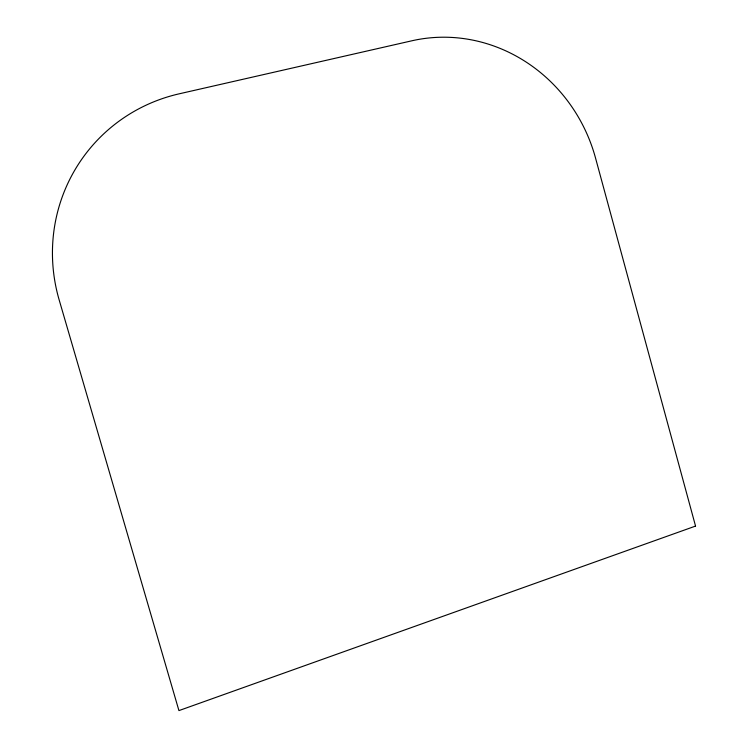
<?xml version="1.0" encoding="UTF-8"?>
<svg xmlns="http://www.w3.org/2000/svg" width="748" height="748" viewBox="0 0 748 748"><rect width="100%" height="100%" fill="white"/><g stroke="black" fill="none" stroke-linecap="round" stroke-linejoin="round"><path stroke-width="1.12" d="M695.547 526.078L178.931 710.6L59.167 299.92A168.833 165.252 41.3 0 1 179.165 93.827L411.886 40.785A159.679 150.479 69.1 0 1 595.539 158.062L695.547 526.078"/></g></svg>
